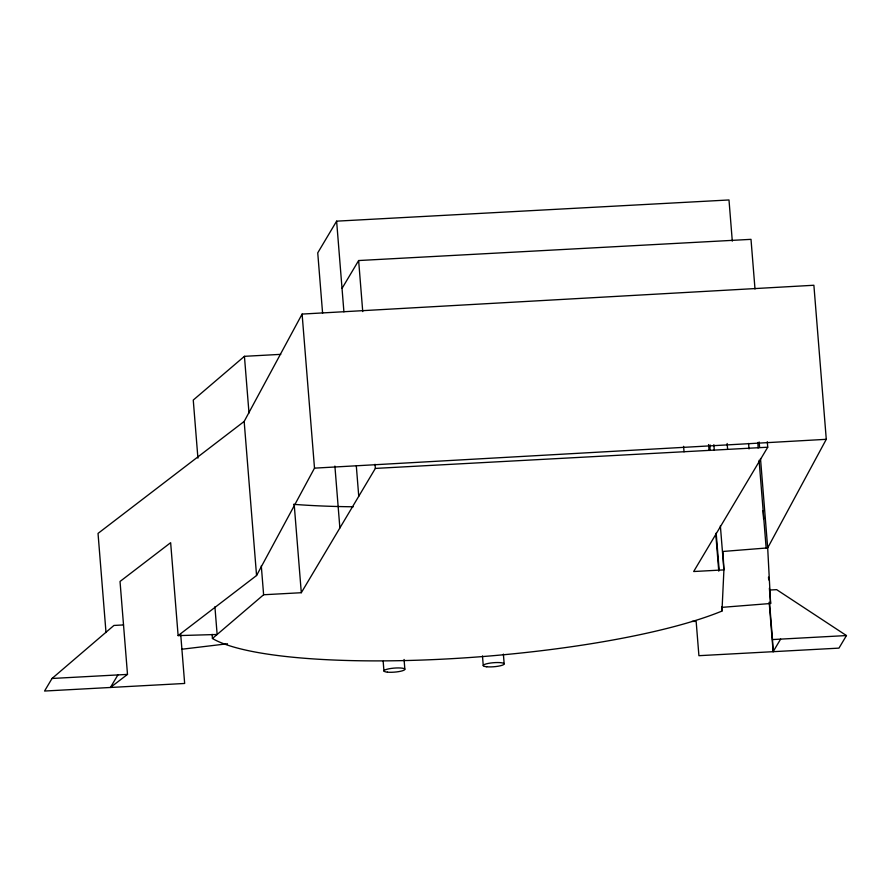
<?xml version="1.0" encoding="UTF-8"?>
<svg xmlns="http://www.w3.org/2000/svg" width="891" height="891" viewBox="0 0 891 891"><rect width="100%" height="100%" fill="white"/><g stroke="black" fill="none" stroke-linecap="round" stroke-linejoin="round"><path stroke-width="1.34" d="M709.893 450.501L710.149 444.954M212.103 634.37L212.437 638.491A279.941 53.894 -4.6 0 0 446.703 658.95A279.941 53.894 -4.6 0 0 721.977 611.059L723.915 569.895L722.946 551.462L767.686 547.909L826.28 439.319L813.884 285.254L302.105 314.077L244.167 421.443L98.032 533.408L106.007 632.51M117.913 674.91L110.428 687.473L127.502 674.398L120.029 581.467L170.649 542.686L178.122 635.617L256.563 575.519L314.501 468.143L302.105 314.077M123.526 624.936L113.937 625.449L52.034 678.474L44.55 691.037L184.66 683.464L180.695 634.214M732.302 241.138L728.994 199.963L336.62 221.157L317.742 252.855L322.598 313.242M342.033 288.406L358.639 260.54L751.002 239.345L755 289.007M212.437 638.491L263.613 594.754L301.303 592.715L375.356 468.41L375.022 464.278M767.285 441.713L767.73 447.215L693.666 571.521L723.915 569.895L720.373 525.868M769.167 602.216L773.143 651.677L780.627 639.114M769.88 590.02L776.651 589.653L846.45 635.561L838.966 648.125L698.912 655.687L696.161 621.45L691.995 621.372M280.765 354.351L244.435 356.322L193.258 400.059L197.925 458.152M181.909 649.227L227.483 643.77M722.155 607.339L770.615 603.497L767.686 547.909L760.491 458.497M314.501 468.143L826.28 439.319M375.356 468.41L767.73 447.215M52.034 678.474L127.502 674.398M769.523 602.461L772.508 639.56L846.45 635.561M178.122 635.617L217.137 634.481L214.909 606.738M759.165 441.981L759.6 447.482M759.087 460.291L766.149 548.01M768.488 577.134L768.71 579.907M769.378 588.238L770.615 603.497M748.585 443.44L749.019 448.941M727.156 443.495L727.591 448.997M713.847 444.709L714.292 450.211M716.175 533.063L719.171 570.195M708.579 444.542L709.024 450.078M715.785 534.021L718.77 571.164M721.643 606.927L721.977 611.059M683.597 446.346L684.043 451.848M503.382 654.094L504.161 663.795M482.476 655.943L483.256 665.655M404.069 659.474L404.848 669.186M358.639 260.54L362.737 311.583M383.163 661.322L383.943 671.034M336.62 221.157L343.915 311.861M356.322 466.015L358.75 496.276M334.893 466.071L339.872 527.973M294.219 504.685L301.303 592.715M244.435 356.322L249.001 413.023M261.297 565.863L263.613 594.754M244.167 421.443L256.563 575.519M772.508 639.56L773.143 651.677M763.13 510.565L763.576 518.885M757.851 442.482L758.141 448.039M353.281 506.779A279.941 53.894 -4.6 0 1 293.562 504.317M387.429 672.159A10.503 2.027 -4.6 0 0 404.648 669.731A10.503 2.027 -4.6 0 0 391.116 668.439A10.503 2.027 -4.6 0 0 387.429 672.159M486.742 666.78A10.503 2.027 -4.6 0 0 503.961 664.341A10.503 2.027 -4.6 0 0 490.429 663.049A10.503 2.027 -4.6 0 0 486.742 666.78"/></g></svg>
